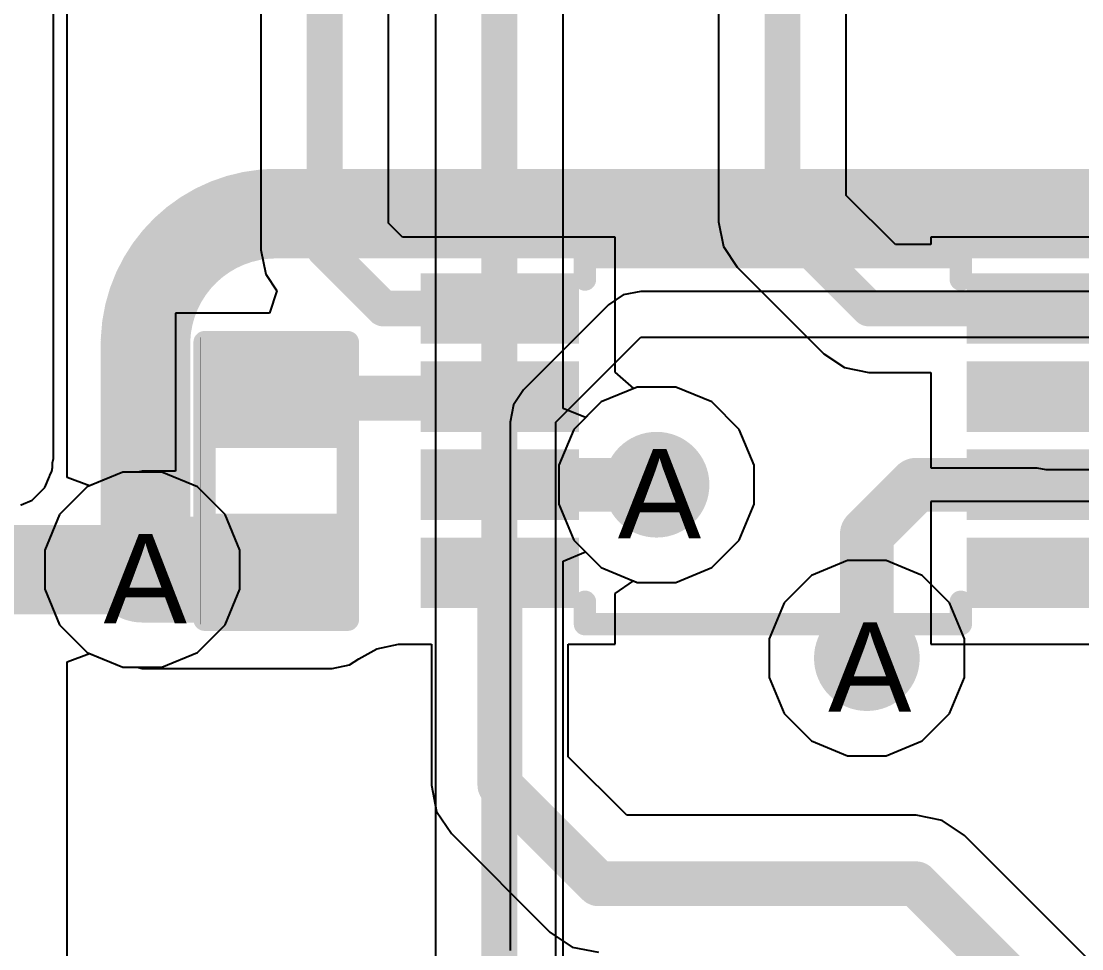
# Model space of a CAD drawing. Header units: inches. Extents: x 0 to 5271, y 0 to 5417.
# Drawn here: x 102.24 to 108.26, y 13.37 to 18.64 of the extents above; entities that cross this region are included whole.
import ezdxf

# ---------------------------------------------------------------- set-up
doc = ezdxf.new("R2010")
doc.units = ezdxf.units.IN
for name, color, linetype in [('Bottom Layer', 5, 'Continuous'), ('Drill Drawing', 1, 'Continuous'), ('L2_GND1', 16, 'Continuous'), ('L3_SIG1', 76, 'Continuous'), ('L4_PWR', 90, 'Continuous'), ('L5_GND2', 156, 'Continuous'), ('L6_SIG2', 130, 'Continuous'), ('L7_GND3', 216, 'Continuous'), ('Top Layer', 1, 'Continuous'), ('Top Overlay', 2, 'Continuous'), ('Top Paste', 8, 'Continuous'), ('Top Solder', 216, 'Continuous'), ('Via Holes', 16, 'Continuous')]:
    doc.layers.add(name, color=color, linetype=linetype)
doc.styles.add('Arial', font='', dxfattribs={"height": 0.2})
doc.styles.get('Arial').set_extended_font_data('Arial')

# ---------------------------------------------------------------- blocks, each defined once
blk = doc.blocks.new('VSSOP_8_3_1_2_1__418')
at = {"layer": 'Top Layer'}
for points in [[(-1.15, 0.9), (-1.15, 0.6), (-1.95, 0.6), (-1.95, 0.9)], [(1.95, 0.9), (1.95, 0.6), (1.15, 0.6), (1.15, 0.9)], [(-1.15, 0.4), (-1.15, 0.1), (-1.95, 0.1), (-1.95, 0.4)], [(1.95, 0.4), (1.95, 0.1), (1.15, 0.1), (1.15, 0.4)], [(-1.15, -0.1), (-1.15, -0.4), (-1.95, -0.4), (-1.95, -0.1)], [(1.95, -0.1), (1.95, -0.4), (1.15, -0.4), (1.15, -0.1)], [(-1.15, -0.6), (-1.15, -0.9), (-1.95, -0.9), (-1.95, -0.6)], [(1.95, -0.6), (1.95, -0.9), (1.15, -0.9), (1.15, -0.6)]]:
    blk.add_hatch(color=1, dxfattribs=at).paths.add_polyline_path(points)
at = {"layer": 'Top Paste'}
for points in [[(-1.15, 0.9), (-1.15, 0.6), (-1.95, 0.6), (-1.95, 0.9)], [(1.95, 0.9), (1.95, 0.6), (1.15, 0.6), (1.15, 0.9)], [(-1.15, 0.4), (-1.15, 0.1), (-1.95, 0.1), (-1.95, 0.4)], [(1.95, 0.4), (1.95, 0.1), (1.15, 0.1), (1.15, 0.4)], [(-1.15, -0.1), (-1.15, -0.4), (-1.95, -0.4), (-1.95, -0.1)], [(1.95, -0.1), (1.95, -0.4), (1.15, -0.4), (1.15, -0.1)], [(-1.15, -0.6), (-1.15, -0.9), (-1.95, -0.9), (-1.95, -0.6)], [(1.95, -0.6), (1.95, -0.9), (1.15, -0.9), (1.15, -0.6)]]:
    blk.add_hatch(color=8, dxfattribs=at).paths.add_polyline_path(points)
at = {"layer": 'Top Solder'}
for points in [[(-1.1, 0.95), (-1.1, 0.55), (-2, 0.55), (-2, 0.95)], [(2, 0.95), (2, 0.55), (1.1, 0.55), (1.1, 0.95)], [(-1.1, 0.45), (-1.1, 0.05), (-2, 0.05), (-2, 0.45)], [(2, 0.45), (2, 0.05), (1.1, 0.05), (1.1, 0.45)], [(-1.1, -0.05), (-1.1, -0.45), (-2, -0.45), (-2, -0.05)], [(2, -0.05), (2, -0.45), (1.1, -0.45), (1.1, -0.05)], [(-1.1, -0.55), (-1.1, -0.95), (-2, -0.95), (-2, -0.55)], [(2, -0.55), (2, -0.95), (1.1, -0.95), (1.1, -0.55)]]:
    blk.add_hatch(color=216, dxfattribs=at).paths.add_polyline_path(points)
at = {"layer": 'Top Overlay'}
for points in [[(-1.0668, 1.0414, 0.127, 0.127, 0), (-1.0668, 0.9144, 0.127, 0.127, 0)], [(1.0668, 1.0414, 0.127, 0.127, 0), (-1.0668, 1.0414, 0.127, 0.127, 0)], [(1.0668, 1.0414, 0.127, 0.127, 0), (1.0668, 0.9144, 0.127, 0.127, 0)], [(-2.2352, 0.889, 0.127, 0.127, 0), (-2.2352, 0.635, 0.127, 0.127, 0)], [(-2.1082, 0.762, 0.127, 0.127, 0), (-2.2352, 0.889, 0.127, 0.127, 0)], [(-2.1082, 0.762, 0.127, 0.127, 0), (-2.2352, 0.635, 0.127, 0.127, 0)], [(-1.0668, -0.9144, 0.127, 0.127, 0), (-1.0668, -1.0414, 0.127, 0.127, 0)], [(1.0668, -0.9144, 0.127, 0.127, 0), (1.0668, -1.0414, 0.127, 0.127, 0)], [(1.0668, -1.0414, 0.127, 0.127, 0), (-1.0668, -1.0414, 0.127, 0.127, 0)]]:
    blk.add_lwpolyline(points, format="xyseb", dxfattribs=at)
for points in [[(-1.0986, 1.0414, 0.0635, 0.0635, 1), (-1.0351, 1.0414, 0.0635, 0.0635, 1)], [(-1.0986, 1.0414, 0.0635, 0.0635, 1), (-1.0351, 1.0414, 0.0635, 0.0635, 1)], [(1.035, 1.0414, 0.0635, 0.0635, 1), (1.0985, 1.0414, 0.0635, 0.0635, 1)], [(1.035, 1.0414, 0.0635, 0.0635, 1), (1.0985, 1.0414, 0.0635, 0.0635, 1)], [(-1.0986, 0.9144, 0.0635, 0.0635, 1), (-1.0351, 0.9144, 0.0635, 0.0635, 1)], [(1.035, 0.9144, 0.0635, 0.0635, 1), (1.0985, 0.9144, 0.0635, 0.0635, 1)], [(-2.267, 0.889, 0.0635, 0.0635, 1), (-2.2035, 0.889, 0.0635, 0.0635, 1)], [(-2.267, 0.889, 0.0635, 0.0635, 1), (-2.2035, 0.889, 0.0635, 0.0635, 1)], [(-2.14, 0.762, 0.0635, 0.0635, 1), (-2.0765, 0.762, 0.0635, 0.0635, 1)], [(-2.14, 0.762, 0.0635, 0.0635, 1), (-2.0765, 0.762, 0.0635, 0.0635, 1)], [(-2.267, 0.635, 0.0635, 0.0635, 1), (-2.2035, 0.635, 0.0635, 0.0635, 1)], [(-2.267, 0.635, 0.0635, 0.0635, 1), (-2.2035, 0.635, 0.0635, 0.0635, 1)], [(-1.0986, -0.9144, 0.0635, 0.0635, 1), (-1.0351, -0.9144, 0.0635, 0.0635, 1)], [(1.035, -0.9144, 0.0635, 0.0635, 1), (1.0985, -0.9144, 0.0635, 0.0635, 1)], [(-1.0986, -1.0414, 0.0635, 0.0635, 1), (-1.0351, -1.0414, 0.0635, 0.0635, 1)], [(-1.0986, -1.0414, 0.0635, 0.0635, 1), (-1.0351, -1.0414, 0.0635, 0.0635, 1)], [(1.035, -1.0414, 0.0635, 0.0635, 1), (1.0985, -1.0414, 0.0635, 0.0635, 1)], [(1.035, -1.0414, 0.0635, 0.0635, 1), (1.0985, -1.0414, 0.0635, 0.0635, 1)]]:
    blk.add_lwpolyline(points, format="xyseb", close=True, dxfattribs=at)
blk = doc.blocks.new('RES_0402_461')
at = {"layer": 'Top Layer'}
for points in [[(-0.6985, -0.3175), (-0.6985, 0.3175), (-0.2413, 0.3175), (-0.2413, -0.3175)], [(0.2413, -0.3175), (0.2413, 0.3175), (0.6985, 0.3175), (0.6985, -0.3175)]]:
    blk.add_hatch(color=1, dxfattribs=at).paths.add_polyline_path(points)
at = {"layer": 'Top Paste'}
for points in [[(-0.6985, -0.3175), (-0.6985, 0.3175), (-0.2413, 0.3175), (-0.2413, -0.3175)], [(0.2413, -0.3175), (0.2413, 0.3175), (0.6985, 0.3175), (0.6985, -0.3175)]]:
    blk.add_hatch(color=8, dxfattribs=at).paths.add_polyline_path(points)
at = {"layer": 'Top Solder'}
for points in [[(-0.7535, -0.3725), (-0.7535, 0.3725), (-0.1863, 0.3725), (-0.1863, -0.3725)], [(0.1863, -0.3725), (0.1863, 0.3725), (0.7535, 0.3725), (0.7535, -0.3725)]]:
    blk.add_hatch(color=216, dxfattribs=at).paths.add_polyline_path(points)
at = {"layer": 'Top Overlay'}
for points in [[(0.7874, 0.4064, 0.127, 0.127, 0), (-0.7874, 0.4064, 0.127, 0.127, 0)], [(-0.7874, -0.4064, 0.127, 0.127, 0), (-0.7874, 0.4064, 0.127, 0.127, 0)], [(0.7874, -0.4064, 0.127, 0.127, 0), (0.7874, 0.4064, 0.127, 0.127, 0)], [(0.7874, -0.4064, 0.127, 0.127, 0), (-0.7874, -0.4064, 0.127, 0.127, 0)], [(0.8128, -0.4318, 0.00323, 0.00323, 0), (-0.8128, -0.4318, 0.00323, 0.00323, 0)]]:
    blk.add_lwpolyline(points, format="xyseb", dxfattribs=at)
for points in [[(-0.8192, 0.4064, 0.0635, 0.0635, 1), (-0.7557, 0.4064, 0.0635, 0.0635, 1)], [(-0.8192, 0.4064, 0.0635, 0.0635, 1), (-0.7557, 0.4064, 0.0635, 0.0635, 1)], [(0.7556, 0.4064, 0.0635, 0.0635, 1), (0.8191, 0.4064, 0.0635, 0.0635, 1)], [(0.7556, 0.4064, 0.0635, 0.0635, 1), (0.8191, 0.4064, 0.0635, 0.0635, 1)], [(-0.8192, -0.4064, 0.0635, 0.0635, 1), (-0.7557, -0.4064, 0.0635, 0.0635, 1)], [(-0.8192, -0.4064, 0.0635, 0.0635, 1), (-0.7557, -0.4064, 0.0635, 0.0635, 1)], [(0.7556, -0.4064, 0.0635, 0.0635, 1), (0.8191, -0.4064, 0.0635, 0.0635, 1)], [(0.7556, -0.4064, 0.0635, 0.0635, 1), (0.8191, -0.4064, 0.0635, 0.0635, 1)], [(-0.8136, -0.4318, 0.00161, 0.00161, 1), (-0.812, -0.4318, 0.00161, 0.00161, 1)], [(0.812, -0.4318, 0.00161, 0.00161, 1), (0.8136, -0.4318, 0.00161, 0.00161, 1)]]:
    blk.add_lwpolyline(points, format="xyseb", close=True, dxfattribs=at)

msp = doc.modelspace()

# ---------------------------------------------------------------- hatches: boundary and pattern name
at = {"layer": 'Bottom Layer'}
h = msp.add_hatch(color=5, dxfattribs=at)
edge = h.paths.add_edge_path()
edge.add_arc((105.8418, 16.006), 0.3, 0, 360)
h = msp.add_hatch(color=5, dxfattribs=at)
edge = h.paths.add_edge_path()
edge.add_arc((102.9227, 15.5239), 0.3, 0, 360)
h = msp.add_hatch(color=5, dxfattribs=at)
edge = h.paths.add_edge_path()
edge.add_arc((107.0356, 15.0219), 0.3, 0, 360)
at = {"layer": 'L2_GND1'}
h = msp.add_hatch(color=16, dxfattribs=at)
edge = h.paths.add_edge_path()
edge.add_arc((105.8418, 16.006), 0.3, 0, 360)
h = msp.add_hatch(color=16, dxfattribs=at)
edge = h.paths.add_edge_path()
edge.add_arc((102.9227, 15.5239), 0.3, 0, 360)
h = msp.add_hatch(color=16, dxfattribs=at)
edge = h.paths.add_edge_path()
edge.add_arc((107.0356, 15.0219), 0.3, 0, 360)
at = {"layer": 'L3_SIG1'}
h = msp.add_hatch(color=76, dxfattribs=at)
edge = h.paths.add_edge_path()
edge.add_arc((105.8418, 16.006), 0.3, 0, 360)
h = msp.add_hatch(color=76, dxfattribs=at)
edge = h.paths.add_edge_path()
edge.add_arc((102.9227, 15.5239), 0.3, 0, 360)
h = msp.add_hatch(color=76, dxfattribs=at)
edge = h.paths.add_edge_path()
edge.add_arc((107.0356, 15.0219), 0.3, 0, 360)
at = {"layer": 'L4_PWR'}
h = msp.add_hatch(color=90, dxfattribs=at)
edge = h.paths.add_edge_path()
edge.add_arc((105.8418, 16.006), 0.3, 0, 360)
h = msp.add_hatch(color=90, dxfattribs=at)
edge = h.paths.add_edge_path()
edge.add_arc((102.9227, 15.5239), 0.3, 0, 360)
h = msp.add_hatch(color=90, dxfattribs=at)
edge = h.paths.add_edge_path()
edge.add_arc((107.0356, 15.0219), 0.3, 0, 360)
at = {"layer": 'L5_GND2'}
h = msp.add_hatch(color=156, dxfattribs=at)
edge = h.paths.add_edge_path()
edge.add_arc((105.8418, 16.006), 0.3, 0, 360)
h = msp.add_hatch(color=156, dxfattribs=at)
edge = h.paths.add_edge_path()
edge.add_arc((102.9227, 15.5239), 0.3, 0, 360)
h = msp.add_hatch(color=156, dxfattribs=at)
edge = h.paths.add_edge_path()
edge.add_arc((107.0356, 15.0219), 0.3, 0, 360)
at = {"layer": 'L6_SIG2'}
h = msp.add_hatch(color=130, dxfattribs=at)
edge = h.paths.add_edge_path()
edge.add_arc((105.8418, 16.006), 0.3, 0, 360)
h = msp.add_hatch(color=130, dxfattribs=at)
edge = h.paths.add_edge_path()
edge.add_arc((102.9227, 15.5239), 0.3, 0, 360)
h = msp.add_hatch(color=130, dxfattribs=at)
edge = h.paths.add_edge_path()
edge.add_arc((107.0356, 15.0219), 0.3, 0, 360)
at = {"layer": 'L7_GND3'}
h = msp.add_hatch(color=216, dxfattribs=at)
edge = h.paths.add_edge_path()
edge.add_arc((105.8418, 16.006), 0.3, 0, 360)
h = msp.add_hatch(color=216, dxfattribs=at)
edge = h.paths.add_edge_path()
edge.add_arc((102.9227, 15.5239), 0.3, 0, 360)
h = msp.add_hatch(color=216, dxfattribs=at)
edge = h.paths.add_edge_path()
edge.add_arc((107.0356, 15.0219), 0.3, 0, 360)
at = {"layer": 'Top Layer'}
h = msp.add_hatch(color=1, dxfattribs=at)
edge = h.paths.add_edge_path()
edge.add_arc((105.8418, 16.006), 0.3, 0, 360)
h = msp.add_hatch(color=1, dxfattribs=at)
edge = h.paths.add_edge_path()
edge.add_arc((102.9227, 15.5239), 0.3, 0, 360)
msp.add_hatch(color=1, dxfattribs=at).paths.add_polyline_path([(102.9227, 15.824), (102.9227, 15.2229), (104.0003, 15.2229), (104.0003, 15.824)])
h = msp.add_hatch(color=1, dxfattribs=at)
edge = h.paths.add_edge_path()
edge.add_arc((107.0356, 15.0219), 0.3, 0, 360)
at = {"layer": 'Via Holes'}
h = msp.add_hatch(color=7, dxfattribs=at)
edge = h.paths.add_edge_path()
edge.add_arc((105.8418, 16.006), 0.15, 0, 360)
h = msp.add_hatch(color=7, dxfattribs=at)
edge = h.paths.add_edge_path()
edge.add_arc((102.9227, 15.5239), 0.15, 0, 360)
h = msp.add_hatch(color=7, dxfattribs=at)
edge = h.paths.add_edge_path()
edge.add_arc((107.0356, 15.0219), 0.15, 0, 360)

# ---------------------------------------------------------------- linework, layer by layer
at = {"layer": 'Bottom Layer'}
for p, q in [((105.7316, 16.56), (105.528, 16.4757)), ((105.952, 16.56), (105.7316, 16.56)), ((106.1556, 16.4757), (105.952, 16.56)), ((105.528, 16.4757), (105.3721, 16.3198)), ((106.3115, 16.3198), (106.1556, 16.4757)), ((105.3721, 16.3198), (105.2878, 16.1162)), ((106.3958, 16.1162), (106.3115, 16.3198)), ((102.8125, 16.0779), (102.6089, 15.9936)), ((103.0329, 16.0779), (102.8125, 16.0779)), ((103.2365, 15.9936), (103.0329, 16.0779)), ((105.2878, 16.1162), (105.2878, 15.8958)), ((106.3958, 15.8958), (106.3958, 16.1162)), ((102.6089, 15.9936), (102.4531, 15.8377)), ((103.3924, 15.8377), (103.2365, 15.9936)), ((105.2878, 15.8958), (105.3721, 15.6922)), ((106.3115, 15.6922), (106.3958, 15.8958)), ((102.4531, 15.8377), (102.3687, 15.6341)), ((103.4767, 15.6341), (103.3924, 15.8377)), ((105.3721, 15.6922), (105.528, 15.5364)), ((106.1556, 15.5364), (106.3115, 15.6922)), ((102.3687, 15.6341), (102.3687, 15.4137)), ((103.4767, 15.4137), (103.4767, 15.6341)), ((105.528, 15.5364), (105.7316, 15.452)), ((105.952, 15.452), (106.1556, 15.5364)), ((102.3687, 15.4137), (102.4531, 15.2101)), ((103.3924, 15.2101), (103.4767, 15.4137)), ((105.7316, 15.452), (105.952, 15.452)), ((102.4531, 15.2101), (102.6089, 15.0543)), ((103.2365, 15.0543), (103.3924, 15.2101)), ((102.6089, 15.0543), (102.8125, 14.9699)), ((103.0329, 14.9699), (103.2365, 15.0543)), ((102.8125, 14.9699), (103.0329, 14.9699))]:
    msp.add_line(p, q, dxfattribs=at)
at = {"layer": 'L2_GND1'}
for p, q in [((105.7316, 16.56), (105.528, 16.4757)), ((105.952, 16.56), (105.7316, 16.56)), ((106.1556, 16.4757), (105.952, 16.56)), ((105.528, 16.4757), (105.3721, 16.3198)), ((106.3115, 16.3198), (106.1556, 16.4757)), ((105.3721, 16.3198), (105.2878, 16.1162)), ((106.3958, 16.1162), (106.3115, 16.3198)), ((102.8125, 16.0779), (102.6089, 15.9936)), ((103.0329, 16.0779), (102.8125, 16.0779)), ((103.2365, 15.9936), (103.0329, 16.0779)), ((105.2878, 16.1162), (105.2878, 15.8958)), ((106.3958, 15.8958), (106.3958, 16.1162)), ((102.6089, 15.9936), (102.4531, 15.8377)), ((103.3924, 15.8377), (103.2365, 15.9936)), ((105.2878, 15.8958), (105.3721, 15.6922)), ((106.3115, 15.6922), (106.3958, 15.8958)), ((102.4531, 15.8377), (102.3687, 15.6341)), ((103.4767, 15.6341), (103.3924, 15.8377)), ((105.3721, 15.6922), (105.528, 15.5364)), ((106.1556, 15.5364), (106.3115, 15.6922)), ((102.3687, 15.6341), (102.3687, 15.4137)), ((103.4767, 15.4137), (103.4767, 15.6341)), ((105.528, 15.5364), (105.7316, 15.452)), ((105.952, 15.452), (106.1556, 15.5364)), ((102.3687, 15.4137), (102.4531, 15.2101)), ((103.3924, 15.2101), (103.4767, 15.4137)), ((105.7316, 15.452), (105.952, 15.452)), ((102.4531, 15.2101), (102.6089, 15.0543)), ((103.2365, 15.0543), (103.3924, 15.2101)), ((102.6089, 15.0543), (102.8125, 14.9699)), ((103.0329, 14.9699), (103.2365, 15.0543)), ((102.8125, 14.9699), (103.0329, 14.9699))]:
    msp.add_line(p, q, dxfattribs=at)
at = {"layer": 'L3_SIG1'}
for p, q in [((105.7316, 16.56), (105.528, 16.4757)), ((105.952, 16.56), (105.7316, 16.56)), ((106.1556, 16.4757), (105.952, 16.56)), ((105.528, 16.4757), (105.3721, 16.3198)), ((106.3115, 16.3198), (106.1556, 16.4757)), ((105.3721, 16.3198), (105.2878, 16.1162)), ((106.3958, 16.1162), (106.3115, 16.3198)), ((102.8125, 16.0779), (102.6089, 15.9936)), ((103.0329, 16.0779), (102.8125, 16.0779)), ((103.2365, 15.9936), (103.0329, 16.0779)), ((105.2878, 16.1162), (105.2878, 15.8958)), ((106.3958, 15.8958), (106.3958, 16.1162)), ((102.6089, 15.9936), (102.4531, 15.8377)), ((103.3924, 15.8377), (103.2365, 15.9936)), ((105.2878, 15.8958), (105.3721, 15.6922)), ((106.3115, 15.6922), (106.3958, 15.8958)), ((102.4531, 15.8377), (102.3687, 15.6341)), ((103.4767, 15.6341), (103.3924, 15.8377)), ((105.3721, 15.6922), (105.528, 15.5364)), ((106.1556, 15.5364), (106.3115, 15.6922)), ((102.3687, 15.6341), (102.3687, 15.4137)), ((103.4767, 15.4137), (103.4767, 15.6341)), ((105.528, 15.5364), (105.7316, 15.452)), ((105.952, 15.452), (106.1556, 15.5364)), ((102.3687, 15.4137), (102.4531, 15.2101)), ((103.3924, 15.2101), (103.4767, 15.4137)), ((105.7316, 15.452), (105.952, 15.452)), ((102.4531, 15.2101), (102.6089, 15.0543)), ((103.2365, 15.0543), (103.3924, 15.2101)), ((102.6089, 15.0543), (102.8125, 14.9699)), ((103.0329, 14.9699), (103.2365, 15.0543)), ((102.8125, 14.9699), (103.0329, 14.9699))]:
    msp.add_line(p, q, dxfattribs=at)
at = {"layer": 'L4_PWR'}
for p, q in [((102.4175, 16.1545), (102.4175, 58.2421)), ((105.7521, 17.1024), (105.653, 17.0827)), ((110.0068, 17.1024), (105.7521, 17.1024)), ((105.653, 17.0827), (105.569, 17.0265)), ((105.569, 17.0265), (105.0864, 16.5439)), ((105.2695, 16.3608), (105.7521, 16.8434)), ((105.7521, 16.8434), (110.0068, 16.8434)), ((105.0864, 16.5439), (105.0303, 16.4599)), ((105.0303, 16.4599), (105.0106, 16.3608)), ((105.0106, 16.3608), (105.0106, 13.3626)), ((105.2695, 13.2719), (105.2695, 16.3608)), ((102.4125, 16.1295), (102.4175, 16.1545)), ((102.3985, 16.0591), (102.4083, 16.0827)), ((102.4083, 16.0827), (102.4125, 16.104)), ((102.4125, 16.104), (102.4125, 16.1295)), ((102.3696, 15.9894), (102.3957, 16.0522)), ((102.3957, 16.0522), (102.3978, 16.0554)), ((102.3978, 16.0554), (102.3985, 16.0591)), ((102.2982, 15.9179), (102.3696, 15.9894)), ((102.2353, 15.8919), (102.2982, 15.9179)), ((102.2321, 15.8897), (102.2353, 15.8919)), ((106.9254, 15.5759), (106.7218, 15.4916)), ((107.1458, 15.5759), (106.9254, 15.5759)), ((107.3494, 15.4916), (107.1458, 15.5759)), ((106.7218, 15.4916), (106.5659, 15.3357)), ((107.5053, 15.3357), (107.3494, 15.4916)), ((106.5659, 15.3357), (106.4816, 15.1321)), ((107.5896, 15.1321), (107.5053, 15.3357)), ((106.4816, 15.1321), (106.4816, 14.9117)), ((107.5896, 14.9117), (107.5896, 15.1321)), ((106.4816, 14.9117), (106.5659, 14.7081)), ((107.5053, 14.7081), (107.5896, 14.9117)), ((106.5659, 14.7081), (106.7218, 14.5523)), ((107.3494, 14.5523), (107.5053, 14.7081)), ((106.7218, 14.5523), (106.9254, 14.4679)), ((107.1458, 14.4679), (107.3494, 14.5523)), ((106.9254, 14.4679), (107.1458, 14.4679))]:
    msp.add_line(p, q, dxfattribs=at)
for points in [[(102.9409, 16.8298, 0.508, 0.508, -0.403287), (103.6828, 17.5444, 0.508, 0.508, 0)], [(103.6574, 17.5444, 0.508, 0.508, 0), (110.469, 17.5444, 0.508, 0.508, 0)], [(102.9407, 15.5239, 0.508, 0.508, 0), (102.9407, 16.8129, 0.508, 0.508, 0)], [(99.5423, 15.5239, 0.508, 0.508, 0), (102.9227, 15.5239, 0.508, 0.508, 0)]]:
    msp.add_lwpolyline(points, format="xyseb", dxfattribs=at)
for points in [[(103.5304, 17.5444, 0.254, 0.254, 1), (103.7844, 17.5444, 0.254, 0.254, 1)], [(103.5558, 17.5444, 0.254, 0.254, 1), (103.8098, 17.5444, 0.254, 0.254, 1)], [(102.8137, 16.8129, 0.254, 0.254, 1), (103.0677, 16.8129, 0.254, 0.254, 1)], [(102.8139, 16.8298, 0.254, 0.254, 1), (103.0679, 16.8298, 0.254, 0.254, 1)], [(102.7957, 15.5239, 0.254, 0.254, 1), (103.0497, 15.5239, 0.254, 0.254, 1)], [(102.8137, 15.5239, 0.254, 0.254, 1), (103.0677, 15.5239, 0.254, 0.254, 1)]]:
    msp.add_lwpolyline(points, format="xyseb", close=True, dxfattribs=at)
at = {"layer": 'L5_GND2'}
for p, q in [((105.7316, 16.56), (105.528, 16.4757)), ((105.952, 16.56), (105.7316, 16.56)), ((106.1556, 16.4757), (105.952, 16.56)), ((105.528, 16.4757), (105.3721, 16.3198)), ((106.3115, 16.3198), (106.1556, 16.4757)), ((105.3721, 16.3198), (105.2878, 16.1162)), ((106.3958, 16.1162), (106.3115, 16.3198)), ((102.8125, 16.0779), (102.6089, 15.9936)), ((103.0329, 16.0779), (102.8125, 16.0779)), ((103.2365, 15.9936), (103.0329, 16.0779)), ((105.2878, 16.1162), (105.2878, 15.8958)), ((106.3958, 15.8958), (106.3958, 16.1162)), ((102.6089, 15.9936), (102.4531, 15.8377)), ((103.3924, 15.8377), (103.2365, 15.9936)), ((105.2878, 15.8958), (105.3721, 15.6922)), ((106.3115, 15.6922), (106.3958, 15.8958)), ((102.4531, 15.8377), (102.3687, 15.6341)), ((103.4767, 15.6341), (103.3924, 15.8377)), ((105.3721, 15.6922), (105.528, 15.5364)), ((106.1556, 15.5364), (106.3115, 15.6922)), ((102.3687, 15.6341), (102.3687, 15.4137)), ((103.4767, 15.4137), (103.4767, 15.6341)), ((105.528, 15.5364), (105.7316, 15.452)), ((105.952, 15.452), (106.1556, 15.5364)), ((102.3687, 15.4137), (102.4531, 15.2101)), ((103.3924, 15.2101), (103.4767, 15.4137)), ((105.7316, 15.452), (105.952, 15.452)), ((102.4531, 15.2101), (102.6089, 15.0543)), ((103.2365, 15.0543), (103.3924, 15.2101)), ((102.6089, 15.0543), (102.8125, 14.9699)), ((103.0329, 14.9699), (103.2365, 15.0543)), ((102.8125, 14.9699), (103.0329, 14.9699))]:
    msp.add_line(p, q, dxfattribs=at)
at = {"layer": 'L6_SIG2'}
for p, q in [((105.312, 16.4393), (105.312, 32.1869)), ((104.5868, 32.0367), (104.5868, 13.2295)), ((102.496, 16.0466), (102.496, 31.2166)), ((105.7316, 16.56), (105.528, 16.4757)), ((105.952, 16.56), (105.7316, 16.56)), ((106.1556, 16.4757), (105.952, 16.56)), ((105.439, 16.3867), (105.312, 16.4393)), ((105.528, 16.4757), (105.439, 16.3867)), ((106.3115, 16.3198), (106.1556, 16.4757)), ((106.3958, 16.1162), (106.3115, 16.3198)), ((102.8125, 16.0779), (102.623, 15.9994)), ((103.0329, 16.0779), (102.8125, 16.0779)), ((103.2365, 15.9936), (103.0329, 16.0779)), ((106.3958, 15.8958), (106.3958, 16.1162)), ((102.623, 15.9994), (102.496, 16.0466)), ((103.3924, 15.8377), (103.2365, 15.9936)), ((106.3115, 15.6922), (106.3958, 15.8958)), ((103.4767, 15.6341), (103.3924, 15.8377)), ((106.1556, 15.5364), (106.3115, 15.6922)), ((103.4767, 15.4137), (103.4767, 15.6341)), ((105.312, 15.5728), (105.439, 15.6254)), ((105.439, 15.6254), (105.528, 15.5364)), ((105.312, 13.2295), (105.312, 15.5728)), ((105.528, 15.5364), (105.7316, 15.452)), ((105.952, 15.452), (106.1556, 15.5364)), ((103.3924, 15.2101), (103.4767, 15.4137)), ((105.7316, 15.452), (105.952, 15.452)), ((103.2365, 15.0543), (103.3924, 15.2101)), ((103.0329, 14.9699), (103.2365, 15.0543)), ((102.496, 15.0013), (102.623, 15.0484)), ((102.496, 13.2546), (102.496, 15.0013)), ((102.623, 15.0484), (102.8125, 14.9699)), ((102.8125, 14.9699), (103.0329, 14.9699))]:
    msp.add_line(p, q, dxfattribs=at)
msp.add_lwpolyline([(104.9494, 12.8086, 0.2032, 0.2032, 0), (104.9494, 32.1869, 0.2032, 0.2032, 0)], format="xyseb", dxfattribs=at)
at = {"layer": 'L7_GND3'}
for p, q in [((105.7316, 16.56), (105.528, 16.4757)), ((105.952, 16.56), (105.7316, 16.56)), ((106.1556, 16.4757), (105.952, 16.56)), ((105.528, 16.4757), (105.3721, 16.3198)), ((106.3115, 16.3198), (106.1556, 16.4757)), ((105.3721, 16.3198), (105.2878, 16.1162)), ((106.3958, 16.1162), (106.3115, 16.3198)), ((102.8125, 16.0779), (102.6089, 15.9936)), ((103.0329, 16.0779), (102.8125, 16.0779)), ((103.2365, 15.9936), (103.0329, 16.0779)), ((105.2878, 16.1162), (105.2878, 15.8958)), ((106.3958, 15.8958), (106.3958, 16.1162)), ((102.6089, 15.9936), (102.4531, 15.8377)), ((103.3924, 15.8377), (103.2365, 15.9936)), ((105.2878, 15.8958), (105.3721, 15.6922)), ((106.3115, 15.6922), (106.3958, 15.8958)), ((102.4531, 15.8377), (102.3687, 15.6341)), ((103.4767, 15.6341), (103.3924, 15.8377)), ((105.3721, 15.6922), (105.528, 15.5364)), ((106.1556, 15.5364), (106.3115, 15.6922)), ((102.3687, 15.6341), (102.3687, 15.4137)), ((103.4767, 15.4137), (103.4767, 15.6341)), ((105.528, 15.5364), (105.7316, 15.452)), ((105.952, 15.452), (106.1556, 15.5364)), ((102.3687, 15.4137), (102.4531, 15.2101)), ((103.3924, 15.2101), (103.4767, 15.4137)), ((105.7316, 15.452), (105.952, 15.452)), ((102.4531, 15.2101), (102.6089, 15.0543)), ((103.2365, 15.0543), (103.3924, 15.2101)), ((102.6089, 15.0543), (102.8125, 14.9699)), ((103.0329, 14.9699), (103.2365, 15.0543)), ((102.8125, 14.9699), (103.0329, 14.9699))]:
    msp.add_line(p, q, dxfattribs=at)
at = {"layer": 'Top Layer'}
for p, q in [((103.5954, 38.539), (103.5954, 17.3398)), ((104.3205, 17.49), (104.3205, 38.2874)), ((106.1939, 36.5799), (106.1939, 17.4971)), ((106.9191, 17.6473), (106.9191, 25.5129)), ((107.1978, 17.3686), (106.9191, 17.6473)), ((104.4004, 17.41), (104.3205, 17.49)), ((106.1939, 17.4971), (106.1939, 17.4971)), ((106.1939, 17.4971), (106.2215, 17.3584)), ((105.6062, 17.41), (104.4004, 17.41)), ((105.6062, 16.6456), (105.6062, 17.41)), ((108.7062, 17.41), (107.3982, 17.41)), ((107.3982, 17.41), (107.3982, 17.3686)), ((103.5954, 17.3398), (103.5954, 17.3398)), ((103.5954, 17.3398), (103.623, 17.201)), ((106.2215, 17.3584), (106.3001, 17.2407)), ((107.3982, 17.3686), (107.1978, 17.3686)), ((106.3001, 17.2407), (106.7912, 16.7496)), ((103.623, 17.201), (103.6858, 17.1069)), ((103.6858, 17.1069), (103.6452, 16.9799)), ((103.6452, 16.9799), (103.1113, 16.9799)), ((103.1113, 16.9799), (103.1113, 16.083)), ((106.7912, 16.7496), (106.9088, 16.671)), ((105.7126, 16.5521), (105.6062, 16.6456)), ((106.9088, 16.671), (107.0476, 16.6434)), ((107.0476, 16.6434), (107.0476, 16.6434)), ((107.0476, 16.6434), (107.3982, 16.6434)), ((107.3982, 16.6434), (107.3982, 16.102)), ((105.7316, 16.56), (105.7126, 16.5521)), ((105.952, 16.56), (105.7316, 16.56)), ((106.1556, 16.4757), (105.952, 16.56)), ((106.3115, 16.3198), (106.1556, 16.4757)), ((106.3958, 16.1162), (106.3115, 16.3198)), ((102.8125, 16.0779), (102.6089, 15.9936)), ((102.8973, 16.0779), (102.8125, 16.0779)), ((102.9227, 16.083), (102.8973, 16.0779)), ((103.1113, 16.083), (102.9227, 16.083)), ((106.3958, 15.8958), (106.3958, 16.1162)), ((107.3982, 16.102), (108.0001, 16.102)), ((108.0001, 16.102), (108.0522, 16.0917)), ((108.0522, 16.0917), (109.94, 16.0917)), ((102.6089, 15.9936), (102.4531, 15.8377)), ((106.3115, 15.6922), (106.3958, 15.8958)), ((108.7062, 15.91), (107.3982, 15.91)), ((107.3982, 15.91), (107.3982, 15.102)), ((102.4531, 15.8377), (102.3687, 15.6341)), ((106.1556, 15.5364), (106.3115, 15.6922)), ((102.3687, 15.6341), (102.3687, 15.4137)), ((105.952, 15.452), (106.1556, 15.5364)), ((102.3687, 15.4137), (102.4531, 15.2101)), ((105.6062, 15.3896), (105.7118, 15.4602)), ((105.7118, 15.4602), (105.7316, 15.452)), ((105.7316, 15.452), (105.952, 15.452)), ((105.6062, 15.102), (105.6062, 15.3896)), ((102.4531, 15.2101), (102.6089, 15.0543)), ((102.6089, 15.0543), (102.8125, 14.9699)), ((104.1508, 15.018), (104.2543, 15.0749)), ((104.2543, 15.0749), (104.3769, 15.102)), ((104.3769, 15.102), (104.5638, 15.102)), ((104.5638, 15.102), (104.5638, 14.3008)), ((105.3407, 14.4617), (105.3407, 15.102)), ((105.3407, 15.102), (105.6062, 15.102)), ((107.3982, 15.102), (108.5436, 15.102)), ((104.0994, 14.9837), (104.1508, 15.018)), ((102.8125, 14.9699), (102.8927, 14.9699)), ((102.8927, 14.9699), (102.9227, 14.964)), ((102.9227, 14.964), (104.0003, 14.964)), ((104.0003, 14.964), (104.0994, 14.9837)), ((105.6725, 14.1299), (105.3407, 14.4617)), ((104.5638, 14.3008), (104.5933, 14.1521)), ((104.5933, 14.1521), (104.6776, 14.0261)), ((107.315, 14.1299), (105.6725, 14.1299)), ((107.4637, 14.1003), (107.315, 14.1299)), ((107.5897, 14.0161), (107.4637, 14.1003)), ((104.6776, 14.0261), (105.2369, 13.4667)), ((108.3394, 13.2663), (107.5897, 14.0161)), ((105.2369, 13.4667), (105.3629, 13.3825)), ((105.3629, 13.3825), (105.5116, 13.3529))]:
    msp.add_line(p, q, dxfattribs=at)
for points in [[(103.9579, 17.3398, 0.2032, 0.2032, 0), (103.9579, 38.6892, 0.2032, 0.2032, 0)], [(106.5565, 17.4971, 0.2032, 0.2032, 0), (106.5565, 36.7301, 0.2032, 0.2032, 0)], [(106.5565, 17.4971, 0.2032, 0.2032, 0), (107.0476, 17.006, 0.2032, 0.2032, 0)], [(103.9579, 17.3398, 0.2032, 0.2032, 0), (104.2917, 17.006, 0.2032, 0.2032, 0)], [(104.2917, 17.006, 0.2032, 0.2032, 0), (104.9522, 17.006, 0.2032, 0.2032, 0)], [(107.0476, 17.006, 0.2032, 0.2032, 0), (108.0522, 17.006, 0.2032, 0.2032, 0)], [(103.6828, 16.4973, 0.254, 0.254, 0), (104.9435, 16.4973, 0.254, 0.254, 0)], [(108.0522, 16.506, 0.3048, 0.3048, 0), (110.3441, 16.506, 0.3048, 0.3048, 0)], [(104.9522, 16.006, 0.3048, 0.3048, 0), (105.8418, 16.006, 0.3048, 0.3048, 0)], [(107.0356, 15.7266, 0.3048, 0.3048, 0), (107.315, 16.006, 0.3048, 0.3048, 0)], [(107.315, 16.006, 0.3048, 0.3048, 0), (108.0522, 16.006, 0.3048, 0.3048, 0)], [(107.0356, 15.0219, 0.3048, 0.3048, 0), (107.0356, 15.7266, 0.3048, 0.3048, 0)], [(104.9522, 14.3008, 0.254, 0.254, 0), (104.9522, 15.506, 0.254, 0.254, 0)], [(108.0522, 15.506, 0.254, 0.254, 0), (108.689, 15.506, 0.254, 0.254, 0)], [(104.9522, 14.3008, 0.254, 0.254, 0), (105.5116, 13.7414, 0.254, 0.254, 0)], [(105.5116, 13.7414, 0.254, 0.254, 0), (107.315, 13.7414, 0.254, 0.254, 0)], [(107.315, 13.7414, 0.254, 0.254, 0), (108.0648, 12.9916, 0.254, 0.254, 0)]]:
    msp.add_lwpolyline(points, format="xyseb", dxfattribs=at)
for points in [[(106.5057, 17.4971, 0.1016, 0.1016, 1), (106.6073, 17.4971, 0.1016, 0.1016, 1)], [(106.5057, 17.4971, 0.1016, 0.1016, 1), (106.6073, 17.4971, 0.1016, 0.1016, 1)], [(103.9071, 17.3398, 0.1016, 0.1016, 1), (104.0087, 17.3398, 0.1016, 0.1016, 1)], [(103.9071, 17.3398, 0.1016, 0.1016, 1), (104.0087, 17.3398, 0.1016, 0.1016, 1)], [(104.2409, 17.006, 0.1016, 0.1016, 1), (104.3425, 17.006, 0.1016, 0.1016, 1)], [(104.2409, 17.006, 0.1016, 0.1016, 1), (104.3425, 17.006, 0.1016, 0.1016, 1)], [(104.9014, 17.006, 0.1016, 0.1016, 1), (105.003, 17.006, 0.1016, 0.1016, 1)], [(106.9968, 17.006, 0.1016, 0.1016, 1), (107.0984, 17.006, 0.1016, 0.1016, 1)], [(106.9968, 17.006, 0.1016, 0.1016, 1), (107.0984, 17.006, 0.1016, 0.1016, 1)], [(108.0014, 17.006, 0.1016, 0.1016, 1), (108.103, 17.006, 0.1016, 0.1016, 1)], [(103.6193, 16.4973, 0.127, 0.127, 1), (103.7463, 16.4973, 0.127, 0.127, 1)], [(104.88, 16.4973, 0.127, 0.127, 1), (105.007, 16.4973, 0.127, 0.127, 1)], [(107.976, 16.506, 0.1524, 0.1524, 1), (108.1284, 16.506, 0.1524, 0.1524, 1)], [(104.876, 16.006, 0.1524, 0.1524, 1), (105.0284, 16.006, 0.1524, 0.1524, 1)], [(105.7656, 16.006, 0.1524, 0.1524, 1), (105.918, 16.006, 0.1524, 0.1524, 1)], [(107.2388, 16.006, 0.1524, 0.1524, 1), (107.3912, 16.006, 0.1524, 0.1524, 1)], [(107.2388, 16.006, 0.1524, 0.1524, 1), (107.3912, 16.006, 0.1524, 0.1524, 1)], [(107.976, 16.006, 0.1524, 0.1524, 1), (108.1284, 16.006, 0.1524, 0.1524, 1)], [(106.9594, 15.7266, 0.1524, 0.1524, 1), (107.1118, 15.7266, 0.1524, 0.1524, 1)], [(106.9594, 15.7266, 0.1524, 0.1524, 1), (107.1118, 15.7266, 0.1524, 0.1524, 1)], [(104.8887, 15.506, 0.127, 0.127, 1), (105.0157, 15.506, 0.127, 0.127, 1)], [(107.9887, 15.506, 0.127, 0.127, 1), (108.1157, 15.506, 0.127, 0.127, 1)], [(106.9594, 15.0219, 0.1524, 0.1524, 1), (107.1118, 15.0219, 0.1524, 0.1524, 1)], [(104.8887, 14.3008, 0.127, 0.127, 1), (105.0157, 14.3008, 0.127, 0.127, 1)], [(104.8887, 14.3008, 0.127, 0.127, 1), (105.0157, 14.3008, 0.127, 0.127, 1)], [(105.4481, 13.7414, 0.127, 0.127, 1), (105.5751, 13.7414, 0.127, 0.127, 1)], [(105.4481, 13.7414, 0.127, 0.127, 1), (105.5751, 13.7414, 0.127, 0.127, 1)], [(107.2515, 13.7414, 0.127, 0.127, 1), (107.3785, 13.7414, 0.127, 0.127, 1)], [(107.2515, 13.7414, 0.127, 0.127, 1), (107.3785, 13.7414, 0.127, 0.127, 1)]]:
    msp.add_lwpolyline(points, format="xyseb", close=True, dxfattribs=at)

# ---------------------------------------------------------------- block references
for name, p, rotation in [('VSSOP_8_3_1_2_1__418', (106.5022, 16.256), 180), ('RES_0402_461', (103.6828, 16.0274), 270)]:
    msp.add_blockref(name, p, dxfattribs=dict(rotation=rotation))

# ---------------------------------------------------------------- texts
at = {"layer": 'Drill Drawing', "style": 'Arial'}
for p in [(105.6217, 15.7013), (102.7026, 15.2192), (106.8155, 14.7172)]:
    msp.add_text('A', height=0.508, dxfattribs=at).set_placement(p)

doc.saveas('drawing.dxf')
